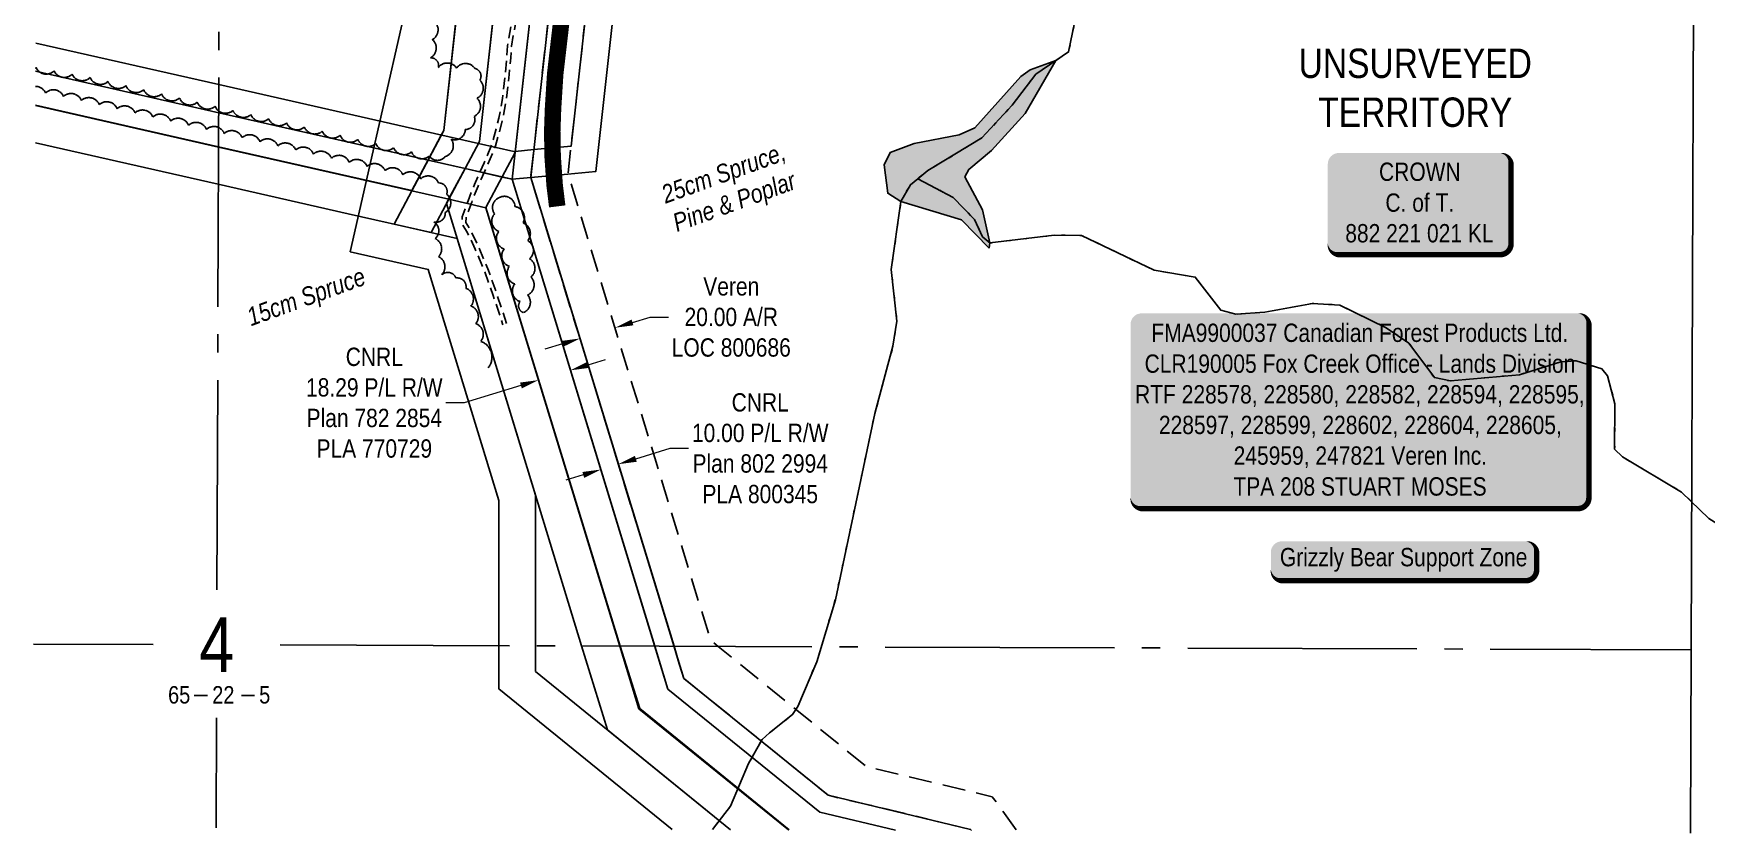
# Model space of a CAD drawing. Extents: x 482695 to 490591, y 6049436 to 6054495.
# Drawn here: x 482765 to 483678, y 6049789 to 6050226 of the extents above; entities that cross this region are included whole.
import ezdxf
from ezdxf.enums import TextEntityAlignment as Align

# ---------------------------------------------------------------- set-up
doc = ezdxf.new("R2010")
doc.units = 0
doc.header["$LTSCALE"] = 5
doc.header["$PDSIZE"] = 0.5
for name, pattern in [('0', [1, 1, 0]), ('foc-ACCESSROAD', [3.75, 2.5, -1.25]), ('foc-QUARTERLINE', [33, 25, -3, 2, -3]), ('foc-WHEELTRACKS', [2, 0.4, -1.6]), ('UG_PIPE', [1.875, 1.25, -0.625])]:
    doc.linetypes.add(name, pattern=pattern)
doc.layers.get('Defpoints').update_dxf_attribs({"color": 9})
for name, color, linetype in [('10', 1, 'Continuous'), ('9', 3, 'Continuous'), ('AS-OWNER', 7, 'Continuous'), ('AS-PIPE-UG', 44, 'UG_PIPE'), ('AS-ROADS', 254, 'Continuous'), ('C-AR', 13, 'foc-ACCESSROAD'), ('C-RW', 13, 'Continuous'), ('F-RW', 190, 'Continuous'), ('L-QSEC', 8, 'foc-QUARTERLINE'), ('L-SEC', 7, 'Continuous'), ('L-SECLBL', 7, 'Continuous'), ('L-UNS-T', 3, 'Continuous'), ('T-BUSH', 110, '0'), ('T-BUSH-T', 110, 'Continuous'), ('T-WATER', 160, 'Continuous'), ('T-WATER-H', 133, 'Continuous'), ('T-WATER-P3', 160, 'foc-WHEELTRACKS')]:
    doc.layers.add(name, color=color, linetype=linetype)
doc.layers.add('C-AR-T', color=13, linetype='Continuous', lineweight=9)
doc.layers.add('F-RW-T', color=190, linetype='Continuous', lineweight=9)
doc.styles.add('80', font='ARIALN.TTF', dxfattribs={"height": 10})
doc.styles.add('80CG', font='ARIALN.TTF', dxfattribs={"height": 10})
doc.styles.add('80L', font='ARIALN.TTF', dxfattribs={"height": 10})
doc.styles.add('80LS', font='ARIALNI.TTF', dxfattribs={"height": 10})
doc.styles.add('foc-LtypeFont', font='ARIALN.TTF', dxfattribs={"height": 7.35})
doc.styles.add('SIMPLEX', font='ARIALN.TTF')
doc.linetypes.add('foc-TOPO-flowdirection-NOLINE', pattern='A,0,[">",foc-LtypeFont,S=0.3,R=0,X=0,Y=-0.945],-20,[">",foc-LtypeFont,S=0.3,R=0,X=0,Y=-0.945],0', length=20)
doc.dimstyles.new('Compass 5 000', dxfattribs={"dimscale": 5, "dimtxt": 9, "dimasz": 2, "dimexe": 0.2, "dimexo": 0.0625, "dimgap": 0.5, "dimtad": 0, "dimtih": 1, "dimtoh": 1, "dimzin": 0, "dimdsep": 46, "dimtxsty": '80CG', "dimcen": 0.1, "dimse1": 1, "dimse2": 1, "dimclrd": 256, "dimclrt": 256, "dimaunit": 1, "dimadec": 4, "dimazin": 0, "dimtfac": 0.06, "dimtofl": 0, "dimtmove": 0, "dimatfit": 1, "dimfxl": 0.2, "dimtolj": 1, "dimtzin": 0, "dimlwd": -1, "dimarcsym": 0})

# ---------------------------------------------------------------- blocks, each defined once
blk = doc.blocks.new('L-SECLBL')
at = {"layer": '9', "color": 7}
for p, q in [((-5.08, -27.83), (-12.29, -27.83)), ((20.7, -27.83), (13.5, -27.83))]:
    blk.add_line(p, q, dxfattribs=at)
at = {"layer": '10', "color": 2, "style": 'SIMPLEX'}
blk.add_attdef('SEC', text='', height=30, dxfattribs=at).set_placement((0, 0), align=Align.MIDDLE)
at = {"layer": '10', "color": 5, "style": '80L'}
blk.add_attdef('TWP', text='', height=9.5, dxfattribs=at).set_placement((-14.43, -27.37), align=Align.MIDDLE_RIGHT)
blk.add_attdef('RGE', text='', height=9.5, dxfattribs=at).set_placement((3.62, -27.37), align=Align.MIDDLE_CENTER)
blk.add_attdef('MER', text='', height=9.5, dxfattribs=at).set_placement((23.17, -27.37), align=Align.MIDDLE_LEFT)
blk = doc.blocks.new('*U456')
h = blk.add_hatch(color=255)
edge = h.paths.add_edge_path()
edge.add_line((-119, -54), (119, -54))
edge.add_arc((119, -48), 6, 270, 360)
edge.add_line((125, -48), (125, 46.5))
edge.add_arc((119, 46.5), 6, 0, 90)
edge.add_line((119, 52.5), (-119, 52.5))
edge.add_arc((-119, 46.5), 6, 90, 180)
edge.add_line((-125, 46.5), (-125, -48))
edge.add_arc((-119, -48), 6, 180, 270)
at = {"color": 44, "flags": 128}
blk.add_lwpolyline([(-119, -54, 3, 3, 0), (119, -54, 3, 3, 0.414214), (125, -48, 3, 3, 0), (125, 46.5, 3, 0, 0.414214), (119, 52.5, 0, 0, 0), (-119, 52.5, 0, 0, 0.414214), (-125, 46.5, 0, 0, 0), (-125, -48, 0, 3, 0.414214)], format="xyseb", close=True, dxfattribs=at)
at = {"color": 44, "style": '80'}
blk.add_attdef('ENTER_TEXT_001', (-35.99, -5), '', height=10, dxfattribs=at)
blk = doc.blocks.new('*U469')
h = blk.add_hatch(color=255)
edge = h.paths.add_edge_path()
edge.add_line((-66.5, -11.5), (66.5, -11.5))
edge.add_arc((66.5, -5.5), 6, 270, 360)
edge.add_line((72.5, -5.5), (72.5, 4))
edge.add_arc((66.5, 4), 6, 0, 90)
edge.add_line((66.5, 10), (-66.5, 10))
edge.add_arc((-66.5, 4), 6, 90, 180)
edge.add_line((-72.5, 4), (-72.5, -5.5))
edge.add_arc((-66.5, -5.5), 6, 180, 270)
at = {"color": 131, "flags": 128}
blk.add_lwpolyline([(-66.5, -11.5, 3, 3, 0), (66.5, -11.5, 3, 3, 0.414214), (72.5, -5.5, 3, 3, 0), (72.5, 4, 3, 0, 0.414214), (66.5, 10, 0, 0, 0), (-66.5, 10, 0, 0, 0.414214), (-72.5, 4, 0, 0, 0), (-72.5, -5.5, 0, 3, 0.414214)], format="xyseb", close=True, dxfattribs=at)
at = {"color": 131, "style": '80'}
blk.add_attdef('ENTER_TEXT_001', (-35.99, -5), '', height=10, dxfattribs=at)
blk = doc.blocks.new('*D471')
at = {"layer": 'C-AR-T', "transparency": 16777216}
for p, q in [((483091.74, 6050068.04), (483101.31, 6050070.97)), ((483101.31, 6050070.97), (483111.31, 6050070.97)), ((483053.49, 6050056.34), (483043.93, 6050053.42))]:
    blk.add_line(p, q, dxfattribs=at)
for points in [[(483091.26, 6050069.63), (483092.23, 6050066.45), (483082.18, 6050065.12)], [(483053, 6050057.94), (483053.98, 6050054.75), (483063.05, 6050059.27)]]:
    blk.add_solid(points, dxfattribs=at)
at = {"layer": 'Defpoints', "color": 0, "transparency": 16777216}
for p in [(483082.18, 6050065.12), (483063.7, 6050057.15), (483082.83, 6050063)]:
    blk.add_point(p, dxfattribs=at)
at = {"layer": 'C-AR-T', "transparency": 16777216, "insert": (483145.61, 6050070.97), "char_height": 10, "attachment_point": 5, "style": '80CG'}
blk.add_mtext('\\A1;Veren\\P20.00 A/R\\PLOC 800686', dxfattribs=at)
blk = doc.blocks.new('*D489')
at = {"layer": 'Defpoints', "color": 0, "transparency": 16777216}
for p in [(483054.05, 6050054.55), (483036.56, 6050049.2), (483040.43, 6050036.56)]:
    blk.add_point(p, dxfattribs=at)
at = {"layer": 'F-RW-T', "transparency": 16777216}
for p, q in [((483067.47, 6050044.83), (483077.04, 6050047.76)), ((483030.87, 6050033.64), (483000, 6050024.2)), ((483000, 6050024.2), (482990, 6050024.2))]:
    blk.add_line(p, q, dxfattribs=at)
for points in [[(483066.98, 6050046.43), (483067.96, 6050043.24), (483057.91, 6050041.91)], [(483030.38, 6050035.23), (483031.35, 6050032.05), (483040.43, 6050036.56)]]:
    blk.add_solid(points, dxfattribs=at)
at = {"layer": 'F-RW-T', "transparency": 16777216, "insert": (482950.91, 6050024.2), "char_height": 10, "attachment_point": 5, "style": '80CG'}
blk.add_mtext('\\A1;CNRL\\P18.29 P/L R/W\\PPlan 782 2854\\PPLA 770729', dxfattribs=at)
blk = doc.blocks.new('*D490')
at = {"layer": 'Defpoints', "color": 0, "transparency": 16777216}
for p in [(483084.01, 6049990.71), (483086.26, 6049983.35), (483076.71, 6049980.43)]:
    blk.add_point(p, dxfattribs=at)
at = {"layer": 'F-RW-T', "transparency": 16777216}
for p, q in [((483093.58, 6049993.64), (483112.32, 6049999.37)), ((483112.32, 6049999.37), (483122.32, 6049999.37)), ((483064.89, 6049984.87), (483055.33, 6049981.94))]:
    blk.add_line(p, q, dxfattribs=at)
for points in [[(483093.09, 6049995.23), (483094.06, 6049992.04), (483084.01, 6049990.71)], [(483064.41, 6049986.46), (483065.38, 6049983.27), (483074.46, 6049987.79)]]:
    blk.add_solid(points, dxfattribs=at)
at = {"layer": 'F-RW-T', "transparency": 16777216, "insert": (483161.41, 6049999.37), "char_height": 10, "attachment_point": 5, "style": '80CG'}
blk.add_mtext('\\A1;CNRL\\P10.00 P/L R/W\\PPlan 802 2994\\PPLA 800345', dxfattribs=at)
blk = doc.blocks.new('*U418')
h = blk.add_hatch(color=255)
edge = h.paths.add_edge_path()
edge.add_line((-44, -28.5), (44, -28.5))
edge.add_arc((44, -22.5), 6, 270, 360)
edge.add_line((50, -22.5), (50, 21))
edge.add_arc((44, 21), 6, 0, 90)
edge.add_line((44, 27), (-44, 27))
edge.add_arc((-44, 21), 6, 90, 180)
edge.add_line((-50, 21), (-50, -22.5))
edge.add_arc((-44, -22.5), 6, 180, 270)
at = {"color": 14, "flags": 128}
blk.add_lwpolyline([(-44, -28.5, 3, 3, 0), (44, -28.5, 3, 3, 0.414214), (50, -22.5, 3, 3, 0), (50, 21, 3, 0, 0.414214), (44, 27, 0, 0, 0), (-44, 27, 0, 0, 0.414214), (-50, 21, 0, 0, 0), (-50, -22.5, 0, 3, 0.414214)], format="xyseb", close=True, dxfattribs=at)
at = {"color": 14, "style": '80'}
blk.add_attdef('ENTER_TEXT_001', (-26.85, -4.92), '', height=10, dxfattribs=at)

msp = doc.modelspace()

# ---------------------------------------------------------------- hatches: boundary and pattern name
at = {"layer": 'T-WATER-H'}
h = msp.add_hatch(color=256, dxfattribs=at)
h.dxf.hatch_style = 1
h.paths.add_polyline_path([(483286.193, 6050108.561), (483271.158, 6050124.009), (483238.176, 6050134.032), (483230.923, 6050138.516), (483229.066, 6050153.993), (483232.215, 6050160.72), (483245.402, 6050165.636), (483269.938, 6050170.398), (483278.383, 6050174.232), (483303.513, 6050202.11), (483308.632, 6050205.775), (483322.639, 6050210.886), (483306.002, 6050181.976), (483287.603, 6050161.779), (483275.186, 6050151.48), (483273.096, 6050147.446), (483282.611, 6050129.472), (483286.716, 6050111.374)])

# ---------------------------------------------------------------- linework, layer by layer
at = {"layer": 'AS-PIPE-UG', "flags": 128}
for points in [[(483129.417, 6050433.518), (483128.909, 6050426.185), (483127.561, 6050422.086), (483124.747, 6050420.536), (483115.22, 6050421.484), (483100.51, 6050423.013), (483090.537, 6050424.104), (483071.538, 6050424.402), (483058.964, 6050425.337), (483047.896, 6050426.171), (483046.42, 6050424.527), (483045.99, 6050421.691), (483044.111, 6050398.786), (483036.99, 6050327.111), (483031.928, 6050287.57), (483029.878, 6050272.17), (483028.833, 6050262.133), (483027.322, 6050246.628), (483026.242, 6050233.646), (483023.528, 6050218.912), (483023.19, 6050212.466), (483022.357, 6050203.443), (483020.878, 6050190.17), (483018.868, 6050179.364), (483015.048, 6050165.019), (483010.879, 6050155.112), (483005.581, 6050143.217), (483002.026, 6050134.423), (482998.897, 6050125.69), (482998.75, 6050122.001), (483001.808, 6050116.909), (483005.937, 6050107.959), (483010.901, 6050096.492), (483015.761, 6050082.641), (483021.053, 6050066.719)], [(483023.083, 6050067.394), (483017.785, 6050083.332), (483012.894, 6050097.272), (483007.89, 6050108.832), (483003.701, 6050117.911), (483000.913, 6050122.554), (483001.021, 6050125.277), (483004.025, 6050133.661), (483007.55, 6050142.381), (483012.842, 6050154.262), (483017.077, 6050164.326), (483020.956, 6050178.893), (483022.995, 6050189.856), (483024.485, 6050203.226), (483025.324, 6050212.312), (483025.657, 6050218.661), (483028.365, 6050233.363), (483029.452, 6050246.436), (483030.961, 6050261.919), (483032.002, 6050271.918), (483034.049, 6050287.293), (483039.115, 6050326.869), (483046.241, 6050398.593), (483048.116, 6050421.443), (483048.439, 6050423.574), (483048.785, 6050423.959), (483058.803, 6050423.204), (483071.497, 6050422.262), (483090.57, 6050422.063), (483100.273, 6050421.54), (483115.02, 6050420.085), (483124.783, 6050419.548), (483128.645, 6050419.779), (483130.464, 6050421.844), (483130.4, 6050425.504), (483131.181, 6050430.179), (483133.398, 6050433.206)]]:
    msp.add_lwpolyline(points, dxfattribs=at)
at = {"layer": 'AS-ROADS', "const_width": 8.995, "flags": 128}
msp.add_lwpolyline([(483095.291, 6050580.672), (483084.812, 6050485.644), (483069.323, 6050363.871), (483060.145, 6050290.428), (483054.397, 6050245.011), (483049.586, 6050203.58), (483048.401, 6050184.778), (483047.966, 6050172.284), (483048.185, 6050158.544), (483049.278, 6050142.784), (483050.692, 6050131.318)], dxfattribs=at)
at = {"layer": 'C-AR', "flags": 128}
for points in [[(483276.638, 6049790.917), (483276.174, 6049791.554), (483218.739, 6049805.33), (483198.426, 6049810.145), (483119.736, 6049873.895), (483117.282, 6049881.919), (483114.382, 6049891.397), (483036.214, 6050147.039), (483037.904, 6050162.255), (483066.318, 6050417.985), (483068.525, 6050437.845), (483097.173, 6050695.717), (483108.275, 6050795.641)], [(483128.393, 6050795.57), (483117.292, 6050695.645), (483104.263, 6050578.322), (483094.26, 6050488.306), (483088.407, 6050435.639), (483086.2, 6050415.777), (483080.529, 6050364.743), (483058.242, 6050164.153), (483056.551, 6050148.938), (483134.298, 6049894.677), (483138.443, 6049891.312), (483219.477, 6049825.678), (483288.001, 6049809.293), (483301.444, 6049790.831)]]:
    msp.add_lwpolyline(points, dxfattribs=at)
at = {"layer": 'C-RW', "flags": 128}
for points in [[(483145.265, 6049791.371), (483078.029, 6049845.892), (483063.985, 6049891.585), (482990.279, 6050132.841), (482991.391, 6050135.186), (483000.499, 6050152.069), (483008.285, 6050166.717), (483038.788, 6050441.338)], [(483056.449, 6050419.262), (483027.737, 6050160.672), (483027.737, 6050160.672), (483020.649, 6050147.496), (483011.824, 6050130.736), (483085.075, 6049891.497), (483095.734, 6049857.533), (483177.13, 6049791.261)], [(483020.373, 6050275.493), (483008.285, 6050166.717), (483000.499, 6050152.069), (482991.608, 6050135.341), (482981.886, 6050117.05), (482981.886, 6050117.05), (482936.603, 6050127.326), (482865.804, 6050143.391), (482766.024, 6050166.034)], [(482766.101, 6050186.505), (482865.881, 6050163.872), (482971.447, 6050139.916), (482980.298, 6050156.653), (482987.431, 6050170.211), (482988.84, 6050172.724), (483000.337, 6050277.521)]]:
    msp.add_lwpolyline(points, dxfattribs=at)
at = {"layer": 'C-RW'}
msp.add_lwpolyline([(483145.265, 6049791.371), (483038.844, 6049877.667), (483038.906, 6049973.827), (482996.093, 6050113.826), (482961.684, 6050121.634), (482988.84, 6050172.723), (483011.023, 6050372.436), (483129.732, 6050359.251), (483131.939, 6050379.118), (482993.362, 6050394.51), (482984.018, 6050310.38), (482937.767, 6050106.564), (482980.368, 6050096.897), (483018.915, 6049970.845), (483018.848, 6049868.146), (483113.391, 6049791.482)], dxfattribs=at)
at = {"layer": 'F-RW'}
for points in [[(483143.482, 6050795.517), (483132.38, 6050695.591), (483119.167, 6050576.663), (483116.666, 6050554.155), (483103.316, 6050433.984), (483101.109, 6050414.121), (483095.439, 6050363.085), (483071.803, 6050150.361), (483056.551, 6050148.938), (483036.214, 6050147.04), (483026.053, 6050146.092), (483020.563, 6050147.337), (483000.395, 6050151.911), (482866.034, 6050182.384), (482766.17, 6050205.03)], [(482766.228, 6050220.402), (482866.091, 6050197.754), (483007.715, 6050165.634), (483027.072, 6050161.244), (483027.743, 6050161.307), (483037.904, 6050162.255), (483058.241, 6050164.153), (483080.529, 6050364.743), (483086.2, 6050415.777), (483088.407, 6050435.639), (483094.259, 6050488.306), (483104.263, 6050578.322), (483117.292, 6050695.645), (483128.393, 6050795.57)], [(483235.26, 6049791.06), (483193.896, 6049800.951), (483111.072, 6049868.052), (483103.921, 6049891.435), (483026.053, 6050146.092), (483087.122, 6050695.752), (483098.223, 6050795.676)], [(483108.275, 6050795.641), (483097.173, 6050695.717), (483036.214, 6050147.039), (483114.381, 6049891.397), (483117.282, 6049881.918), (483119.736, 6049873.895), (483198.426, 6049810.145), (483218.743, 6049805.381), (483276.174, 6049791.554), (483276.638, 6049790.917)], [(482766.17, 6050205.032), (482866.034, 6050182.384), (482980.217, 6050156.487), (483000.4, 6050151.907), (483026.053, 6050146.092), (483103.921, 6049891.435), (483111.072, 6049868.052), (483193.896, 6049800.951), (483235.26, 6049791.06)], [(483176.815, 6049791.262), (483095.225, 6049857.365), (483084.784, 6049891.502), (483011.672, 6050130.61), (482991.516, 6050135.181), (482971.322, 6050139.76), (482865.964, 6050163.655), (482766.1, 6050186.305)]]:
    msp.add_lwpolyline(points, dxfattribs=at)
at = {"layer": 'F-RW', "flags": 128}
for points in [[(483235.258, 6049791.06), (483193.896, 6049800.95), (483111.072, 6049868.052), (483026.054, 6050146.092), (483098.223, 6050795.676)], [(483108.275, 6050795.641), (483036.214, 6050147.04), (483119.736, 6049873.896), (483198.426, 6049810.145), (483276.174, 6049791.554), (483276.638, 6049790.917)]]:
    msp.add_lwpolyline(points, dxfattribs=at)
at = {"layer": 'L-QSEC', "flags": 128}
for points in [[(482867.959, 6050696.534), (482865.059, 6049922.272)], [(482765.001, 6049892.639), (482830.342, 6049892.409)], [(482899.587, 6049892.166), (483669.139, 6049889.466)], [(482864.797, 6049852.309), (482864.573, 6049792.343)]]:
    msp.add_lwpolyline(points, dxfattribs=at)
at = {"layer": 'L-SEC', "flags": 128}
msp.add_lwpolyline([(483668.784, 6049789.56), (483669.139, 6049889.466), (483670.567, 6050291.592), (483671.993, 6050693.716), (483672.347, 6050793.664)], dxfattribs=at)
at = {"layer": 'T-BUSH', "flags": 128}
for points in [[(482986.683, 6050262.048, -0.4218972), (482984.632, 6050242.164, -0.5205671), (482983.606, 6050232.222, -0.5205671), (482982.58, 6050222.28, -0.5205671), (482981.554, 6050212.338, -0.5205671), (482985.802, 6050207.031, -0.5205671), (482995.794, 6050206.771, -0.5205671), (483005.785, 6050206.511, -0.5205671), (483008.475, 6050200.158, -0.5205671), (483006.943, 6050190.281, -0.5205671), (483005.411, 6050180.405, -0.5205671), (483000.489, 6050173.24, -0.5205671), (482992.86, 6050167.971, -0.5205671), (482989.567, 6050158.535, -0.5205671), (482980.931, 6050158.796, -0.5205671), (482971.194, 6050161.054, -0.5205671), (482961.458, 6050163.312, -0.5205671), (482951.722, 6050165.571, -0.5205671), (482941.985, 6050167.829, -0.5205671), (482932.249, 6050170.087, -0.5205671), (482922.513, 6050172.346, -0.5205671), (482912.776, 6050174.604, -0.5205671), (482903.04, 6050176.862, -0.5205671), (482893.304, 6050179.121, -0.5205671), (482883.568, 6050181.379, -0.5205671), (482873.831, 6050183.637, -0.5205671), (482864.095, 6050185.896, -0.5205671), (482854.359, 6050188.154, -0.5205671), (482844.622, 6050190.413, -0.5205671), (482834.886, 6050192.671, -0.5205671), (482825.15, 6050194.929, -0.5205671), (482815.413, 6050197.188, -0.5205671), (482805.677, 6050199.446, -0.5205671), (482795.92, 6050201.604, -0.5205671), (482786.088, 6050203.399, -0.5205671), (482776.256, 6050205.195, -0.5205671), (482766.423, 6050206.991, -0.0138529), (482766.177, 6050206.76, -0.0138529)], [(482766.139, 6050196.778, -0.2904874), (482771.596, 6050193.178, -0.5205671), (482781.413, 6050191.304, -0.5205671), (482791.156, 6050189.074, -0.5205671), (482800.895, 6050186.826, -0.5205671), (482810.633, 6050184.578, -0.5205671), (482820.372, 6050182.331, -0.5205671), (482830.111, 6050180.083, -0.5205671), (482839.85, 6050177.835, -0.5205671), (482849.588, 6050175.587, -0.5205671), (482859.327, 6050173.34, -0.5205671), (482869.066, 6050171.092, -0.5205671), (482878.805, 6050168.844, -0.5205671), (482888.543, 6050166.596, -0.5205671), (482898.282, 6050164.348, -0.5205671), (482908.021, 6050162.101, -0.5205671), (482917.76, 6050159.853, -0.5205671), (482927.498, 6050157.605, -0.5205671), (482937.237, 6050155.357, -0.5205671), (482946.976, 6050153.109, -0.5205671), (482956.715, 6050150.862, -0.5205671), (482966.453, 6050148.614, -0.5205671), (482976.192, 6050146.366, -0.5205671), (482985.931, 6050144.118, -0.5205671), (482990.365, 6050137.957, -0.5205671), (482989.638, 6050127.989, -0.5205671), (482983.331, 6050122.871, -0.5205671), (482984.094, 6050113.733, -0.5205671), (482985.895, 6050103.901, -0.5205671), (482987.695, 6050094.07, -0.5205671), (482995.485, 6050092.228, -0.5205671), (483000.894, 6050086.591, -0.5205671), (483003.592, 6050076.967, -0.5205671), (483006.29, 6050067.343, -0.5205671), (483008.988, 6050057.72, -0.5205671), (483013.027, 6050043.311)]]:
    msp.add_lwpolyline(points, format="xyb", dxfattribs=at)
msp.add_lwpolyline([(483032.243, 6050073.402, 0.5205671), (483034.523, 6050082.985, 0.5205671), (483036.314, 6050092.818, 0.5205671), (483035.607, 6050102.747, 0.5205671), (483034.582, 6050112.689, 0.5205671), (483032.039, 6050122.343, 0.5205671), (483027.611, 6050131.244, 0.5205671), (483019.771, 6050136.406, 0.5205671), (483016.47, 6050127.252, 0.5205671), (483018.807, 6050117.688, 0.5205671), (483021.709, 6050108.123, 0.5205671), (483024.611, 6050098.559, 0.5205671), (483027.512, 6050088.995, 0.5205671), (483030.414, 6050079.431, 0.5205671)], format="xyb", close=True, dxfattribs=at)
at = {"layer": 'T-WATER', "flags": 128}
msp.add_lwpolyline([(483286.193, 6050108.561), (483271.158, 6050124.009), (483238.176, 6050134.032), (483230.923, 6050138.516), (483229.066, 6050153.993), (483232.215, 6050160.72), (483245.402, 6050165.636), (483269.938, 6050170.398), (483278.383, 6050174.232), (483303.513, 6050202.11), (483308.632, 6050205.775), (483322.639, 6050210.886), (483306.002, 6050181.976), (483287.603, 6050161.779), (483275.186, 6050151.48), (483273.096, 6050147.446), (483282.611, 6050129.472), (483286.716, 6050111.374), (483286.193, 6050108.561)], close=True, dxfattribs=at)
at = {"layer": 'T-WATER-P3', "flags": 128}
for points in [[(483548.492, 6050444.678), (483512.329, 6050412.839), (483470.223, 6050406.293), (483461.171, 6050403.381), (483442.492, 6050389.634), (483402.73, 6050345.904), (483388.378, 6050326.862), (483364.952, 6050284.117), (483358.969, 6050275.09), (483342.346, 6050256.058), (483333.888, 6050236.734), (483329.601, 6050215.586), (483322.639, 6050210.886), (483311.746, 6050203.476), (483298.896, 6050186.525), (483282.31, 6050168.663), (483252.784, 6050150.802), (483247.336, 6050146.402), (483243.306, 6050143.147), (483238.176, 6050134.032), (483232.889, 6050096.976), (483235.975, 6050068.675), (483233.801, 6050055.048), (483223.902, 6050018.335), (483202.377, 6049916.774), (483192.252, 6049882.963), (483181.88, 6049858.505), (483179.057, 6049854.157), (483166.5, 6049844.164), (483162.377, 6049840.529), (483155.073, 6049827.486), (483145.225, 6049804.228), (483135.319, 6049791.406)], [(483751.121, 6049789.275), (483742.132, 6049823.098), (483736.351, 6049888.957), (483731.96, 6049921.394), (483721.431, 6049946.094), (483687.569, 6049955.604), (483678.725, 6049961.137), (483663.983, 6049975.528), (483631.752, 6049994.64), (483627.448, 6049998.964), (483627.624, 6050023.694), (483623.565, 6050038.889), (483620.519, 6050042.725), (483606.539, 6050047.1), (483598.023, 6050046.542), (483575.467, 6050039.493), (483537.927, 6050036.098), (483529.124, 6050037.906), (483515.264, 6050056.701), (483502.896, 6050065.088), (483477.496, 6050077.494), (483462.555, 6050078.436), (483436.616, 6050073.674), (483420.899, 6050072.457), (483412.594, 6050074.672), (483398.672, 6050092.764), (483376.354, 6050096.464), (483336.706, 6050115.494), (483321.807, 6050115.644), (483286.716, 6050111.374), (483282.675, 6050114.714), (483278.301, 6050124.191), (483266.636, 6050136.221), (483247.336, 6050146.402)]]:
    msp.add_lwpolyline(points, dxfattribs=at)
at = {"layer": 'T-WATER-P3', "linetype": 'foc-TOPO-flowdirection-NOLINE', "flags": 128}
for points in [[(483548.492, 6050444.678), (483512.329, 6050412.839), (483470.223, 6050406.293), (483461.171, 6050403.381), (483442.492, 6050389.634), (483402.73, 6050345.904), (483388.378, 6050326.862), (483364.952, 6050284.117), (483358.969, 6050275.09), (483342.346, 6050256.058), (483333.888, 6050236.734), (483329.601, 6050215.586), (483322.639, 6050210.886), (483311.746, 6050203.476), (483298.896, 6050186.525), (483282.31, 6050168.663), (483252.784, 6050150.802), (483247.336, 6050146.402), (483243.306, 6050143.147), (483238.176, 6050134.032), (483232.889, 6050096.976), (483235.975, 6050068.675), (483233.801, 6050055.048), (483223.902, 6050018.335), (483202.377, 6049916.774), (483192.252, 6049882.963), (483181.88, 6049858.505), (483179.057, 6049854.157), (483166.5, 6049844.164), (483162.377, 6049840.529), (483155.073, 6049827.486), (483145.225, 6049804.228), (483135.319, 6049791.406)], [(483247.336, 6050146.402), (483266.636, 6050136.221), (483278.301, 6050124.191), (483282.675, 6050114.714), (483286.716, 6050111.374), (483321.807, 6050115.644), (483336.706, 6050115.494), (483376.354, 6050096.464), (483398.672, 6050092.764), (483412.594, 6050074.672), (483420.899, 6050072.457), (483436.616, 6050073.674), (483462.555, 6050078.436), (483477.496, 6050077.494), (483502.896, 6050065.088), (483515.264, 6050056.701), (483529.124, 6050037.906), (483537.927, 6050036.098), (483575.467, 6050039.493), (483598.023, 6050046.542), (483606.539, 6050047.1), (483620.519, 6050042.725), (483623.565, 6050038.889), (483627.624, 6050023.694), (483627.448, 6049998.964), (483631.752, 6049994.64), (483663.983, 6049975.528), (483678.725, 6049961.137), (483687.569, 6049955.604), (483721.431, 6049946.094), (483731.96, 6049921.394), (483736.351, 6049888.957), (483742.132, 6049823.098), (483751.121, 6049789.275)]]:
    msp.add_lwpolyline(points, dxfattribs=at)

# ---------------------------------------------------------------- block references
at = {"layer": 'AS-OWNER'}
ref = msp.add_blockref('*U418', (483520.966, 6050133.448), dxfattribs=dict(at, xscale=0.9994709999999788, yscale=0.9994709999999788, zscale=0.9994709999999788))
ref.add_attrib('ENTER_TEXT_001', 'CROWN', (483498.918, 6050145.214), dxfattribs={"layer": '0', "color": 14, "height": 9.9947, "style": '80'})
ref.add_attrib('ENTER_TEXT_002', 'C. of T.', (483502.412, 6050128.379), dxfattribs={"layer": '0', "color": 14, "height": 9.9947, "style": '80'})
ref.add_attrib('ENTER_TEXT_003', '882 221 021 KL', (483480.52, 6050111.68), dxfattribs={"layer": '0', "color": 14, "height": 9.99471, "style": '80'})
at = {"layer": 'Defpoints'}
ref = msp.add_blockref('*U456', (483488.421, 6050020.486), dxfattribs=at)
ref.add_attrib('ENTER_TEXT_001', 'FMA9900037 Canadian Forest Products Ltd.', (483374.755, 6050057.388), dxfattribs={"layer": '0', "color": 44, "height": 10, "style": '80'})
ref.add_attrib('ENTER_TEXT_002', 'CLR190005 Fox Creek Office - Lands Division', (483371.071, 6050040.544), dxfattribs={"layer": '0', "color": 44, "height": 10, "style": '80'})
ref.add_attrib('ENTER_TEXT_003', 'RTF 228578, 228580, 228582, 228594, 228595,', (483365.856, 6050023.836), dxfattribs={"layer": '0', "color": 44, "height": 10, "style": '80'})
ref.add_attrib('ENTER_TEXT_004', '228597, 228599, 228602, 228604, 228605,', (483378.861, 6050007.128), dxfattribs={"layer": '0', "color": 44, "height": 10, "style": '80'})
ref.add_attrib('ENTER_TEXT_005', '245959, 247821 Veren Inc.', (483419.635, 6049990.421), dxfattribs={"layer": '0', "color": 44, "height": 10, "style": '80'})
ref.add_attrib('ENTER_TEXT_006', 'TPA 208 STUART MOSES', (483419.506, 6049973.577), dxfattribs={"layer": '0', "color": 44, "height": 10, "style": '80'})
ref = msp.add_blockref('*U469', (483512.422, 6049938.649), dxfattribs=at)
ref.add_attrib('ENTER_TEXT_001', 'Grizzly Bear Support Zone', (483444.857, 6049935.031), dxfattribs={"layer": '0', "color": 131, "height": 10, "style": '80'})
at = {"layer": 'L-SECLBL', "xscale": 0.9994709999999788, "yscale": 0.9994709999999788, "zscale": 0.9994709999999788}
msp.add_blockref('L-SECLBL', (482864.947, 6049892.288), dxfattribs=at).add_auto_attribs({'SEC': '4', 'TWP': '65', 'RGE': '22', 'MER': '5'})

# ---------------------------------------------------------------- texts
at = {"layer": 'L-UNS-T', "color": 3, "insert": (483518.673, 6050195.905), "char_height": 16, "attachment_point": 5, "style": '80L'}
msp.add_mtext_dynamic_manual_height_columns('UNSURVEYED TERRITORY', width=126.41375, gutter_width=47.5, heights=[0], dxfattribs=at)
at = {"layer": 'T-BUSH-T', "style": '80LS'}
msp.add_text('15cm Spruce', height=9.99479, rotation=20, dxfattribs=at).set_placement((482913.678, 6050082.14), align=Align.MIDDLE_CENTER)
at = {"layer": 'T-BUSH-T', "insert": (483103.859, 6050141.231), "char_height": 9.99492, "attachment_point": 1, "rotation": 20, "style": '80L'}
msp.add_mtext_dynamic_manual_height_columns('\\pi2.7396;{\\fArial Narrow|b0|i1|c0|p34;25cm Spruce,\\P\\pi0.049975; Pine & Poplar}', width=74.29141, gutter_width=49.975, heights=[0], dxfattribs=at)

# ---------------------------------------------------------------- dimensions: what is measured, and where the dimension line sits
at = {"layer": 'C-AR-T'}
dim = msp.add_aligned_dim(p1=(483063.7, 6050057.147), p2=(483082.83, 6050062.997), distance=2.217, text='Veren\\P20.00 A/R\\PLOC 800686', dimstyle='Compass 5 000', dxfattribs=at)
dim.commit()
dim.dimension.update_dxf_attribs({"geometry": '*D471', "text_midpoint": (483145.608, 6050070.965)})
at = {"layer": 'F-RW-T'}
for base, p1, p2, angle, text, picture, middle in [((483040.429, 6050036.564), (483054.046, 6050054.546), (483036.565, 6050049.2), 197.00207, 'CNRL\\P18.29 P/L R/W\\PPlan 782 2854\\PPLA 770729', '*D489', (482950.913, 6050024.202)), ((483084.014, 6049990.712), (483076.708, 6049980.429), (483086.265, 6049983.351), 17.002068, 'CNRL\\P10.00 P/L R/W\\PPlan 802 2994\\PPLA 800345', '*D490', (483161.41, 6049999.368))]:
    dim = msp.add_linear_dim(base=base, p1=p1, p2=p2, angle=angle, text=text, dimstyle='Compass 5 000', dxfattribs=at)
    dim.commit()
    dim.dimension.update_dxf_attribs({"geometry": picture, "text_midpoint": middle, "dimtype": 161})

doc.saveas('drawing.dxf')
